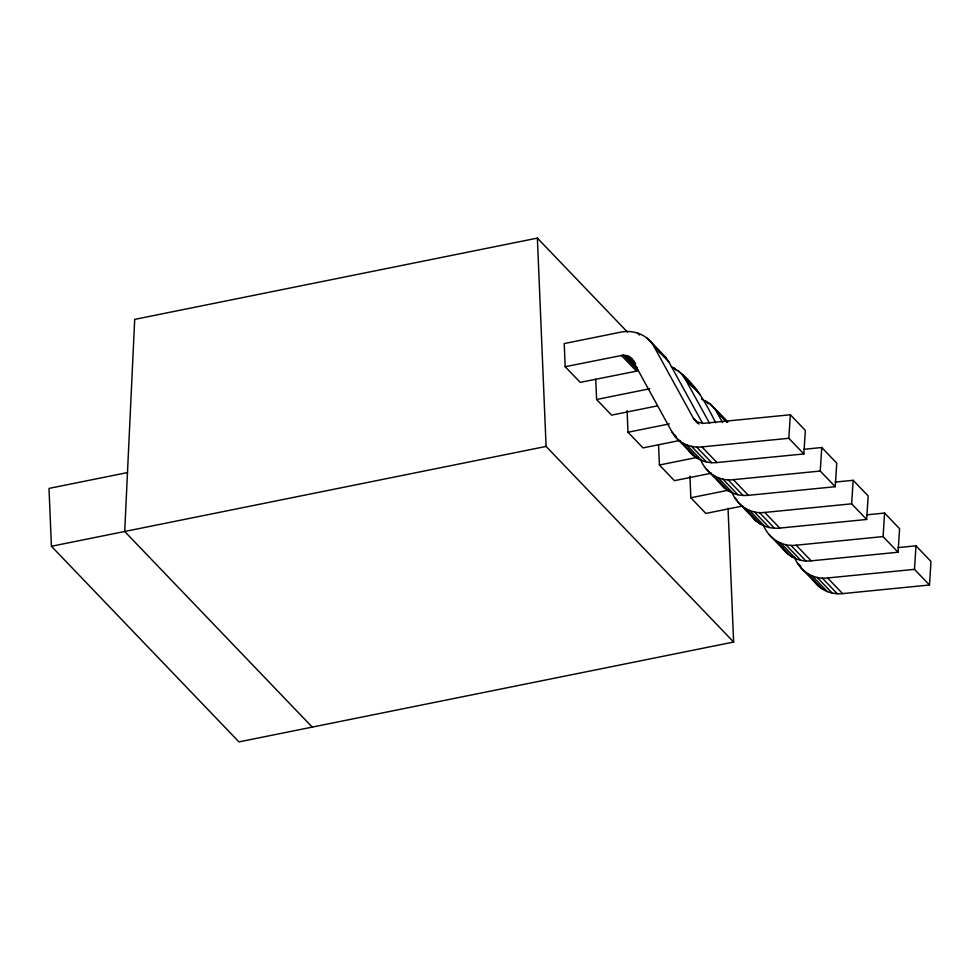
<?xml version="1.0" encoding="UTF-8"?>
<svg xmlns="http://www.w3.org/2000/svg" width="980" height="980" viewBox="0 0 980 980"><rect width="100%" height="100%" fill="white"/><g stroke="black" fill="none" stroke-linecap="round" stroke-linejoin="round"><path stroke-width="1.47" d="M687.886 448.975C693.644 458.934 705.747 463.748 716.931 462.548L803.833 453.936L788.827 438.281L790.346 414.761L703.444 423.372L696.89 422L693.534 418.509L653.832 346.259C647.511 334.548 633.019 329.452 620.377 332.232L564.211 343.576L565.178 366.716L580.185 382.372L638.298 370.795L623.292 355.14L565.178 366.716M803.833 453.936L805.352 430.416L790.346 414.761M719.295 481.731C725.065 491.691 737.168 496.517 748.34 495.317L835.242 486.705L820.236 471.049L821.755 447.529L803.784 449.305M835.242 486.705L836.761 463.173L821.755 447.529M750.717 514.5C756.474 524.459 768.577 529.286 779.749 528.085L866.651 519.461L851.645 503.818L853.176 480.298L835.193 482.074M866.651 519.461L868.17 495.941L853.176 480.298M782.126 547.269C787.883 557.228 799.986 562.055 811.17 560.842L898.06 552.23L883.066 536.587L884.585 513.055L866.602 514.843M898.06 552.23L899.591 528.71L884.585 513.055M813.535 580.038C819.305 589.997 831.408 594.811 842.58 593.611L929.481 584.999L914.475 569.343L915.994 545.823L898.023 547.612M929.481 584.999L931 561.479L915.994 545.823M627.433 332.049L537.371 238.103L134.701 319.382L124.705 531.491L312.24 727.099M127.486 472.568L49 488.408L51.425 546.277L238.961 741.897L733.64 642.035L728.03 508.228M595.742 379.236L596.587 399.485L649.801 388.741M657.409 405.879L611.594 415.128L596.587 399.485M51.425 546.277L546.093 446.427L733.64 642.035M627.09 410.547L627.996 432.254L669.389 423.899M679.961 440.437L643.003 447.897L627.996 432.254M658.56 444.761L659.418 465.01L697.846 457.256M711.37 473.205L674.412 480.666L659.418 465.01M689.92 476.084L690.827 497.779L729.255 490.024M742.779 505.974L705.833 513.434L690.827 497.779M623.292 355.14L628.719 356.328L632.492 360.052L672.207 432.303C677.878 442.813 690.3 448.203 701.925 446.905L788.827 438.281M700.676 459.718C705.71 472.764 719.308 481.548 733.334 479.661L820.236 471.049M732.085 492.487C737.119 505.533 750.729 514.316 764.755 512.43L851.645 503.818M763.506 525.255C768.528 538.302 782.138 547.085 796.164 545.199L883.066 536.587M794.18 556.677C799.202 570.225 812.898 580.001 827.573 577.967L914.475 569.343M671.398 366.79C692.811 378.464 705.147 401.776 715.694 422.772M701.545 399.032L709.826 403.601L727.638 421.964L709.826 403.601M658.634 351.477L665.812 357.48L668.838 361.914L702.66 423.458M690.043 384.246L697.221 390.236M650.806 341.824L665.812 357.48M646.996 338.063L662.002 353.719M678.405 370.832L693.411 386.475M653.832 346.259L668.838 361.914M682.215 374.593L685.24 379.027L700.247 394.683M713.636 407.362L716.662 411.796L726.658 422.233M673.922 367.855L675.918 369.938M705.331 400.612L708.332 403.748M637.453 332.967L639.45 335.05M693.534 418.509L698.887 424.083M694.44 419.869L697.564 423.127M631.488 358.582L634.489 361.706M630.214 357.32L632.223 359.415M632.492 360.052L634.501 362.147M628.719 356.328L635.726 363.629M627.041 355.63L635.04 363.972M625.216 355.226L637.221 367.745M621.345 355.385L636.351 371.028M701.925 446.905L716.931 462.548M733.334 479.661L748.34 495.317M764.755 512.43L779.749 528.085M796.164 545.199L811.17 560.842M827.573 577.967L842.58 593.611M696.633 447.027L711.639 462.683M728.054 479.796L743.048 495.451M759.463 512.565L774.47 528.208M790.872 545.333L805.879 560.976M822.293 578.09L837.288 593.745M691.525 446.378L706.519 462.021M722.934 479.134L737.94 494.79M754.343 511.903L769.349 527.559M785.764 544.672L800.758 560.315M817.173 577.441L832.179 593.084M686.686 444.932L701.692 460.588M718.095 477.701L733.101 493.357M749.516 510.47L764.51 526.113M780.925 543.239L795.932 558.882M812.334 575.995L827.341 591.651M672.207 432.303L676.2 436.48M682.239 442.752L697.245 458.407M713.661 475.521L728.655 491.164M735.024 497.84L737.034 499.923M745.07 508.289L760.076 523.933M776.479 541.046L791.485 556.701M797.855 563.365L800.856 566.501M807.9 573.815L822.894 589.47M674.926 436.37L693.301 455.529M706.335 469.138L724.71 488.297M737.744 501.895L756.119 521.054M769.153 534.663L787.54 553.823M800.574 567.432L818.949 586.591M716.662 411.796L722.542 422.502M685.24 379.027L709.508 423.176M537.371 238.103L546.093 446.427"/></g></svg>
